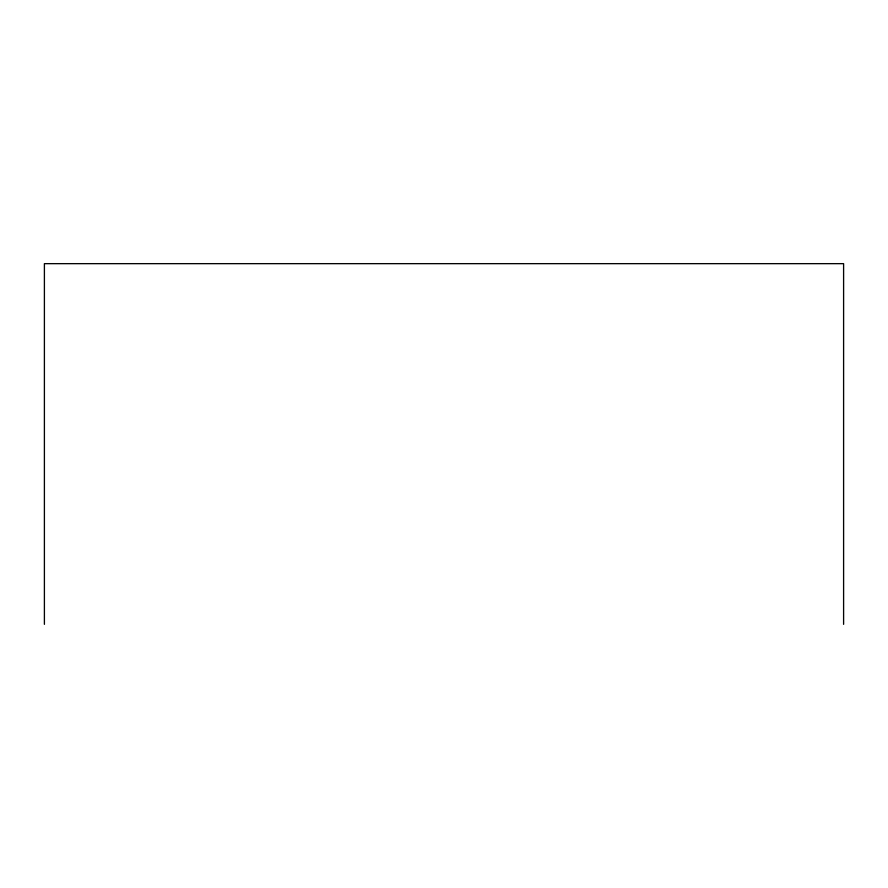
<?xml version="1.0" encoding="UTF-8"?>
<svg xmlns="http://www.w3.org/2000/svg" width="888" height="888" viewBox="0 0 888 888"><rect width="100%" height="100%" fill="white"/><g stroke="black" fill="none" stroke-linecap="round" stroke-linejoin="round"><path stroke-width="1.33" d="M843.6 624.342L843.6 263.658L44.4 263.658L44.4 624.342"/></g></svg>
